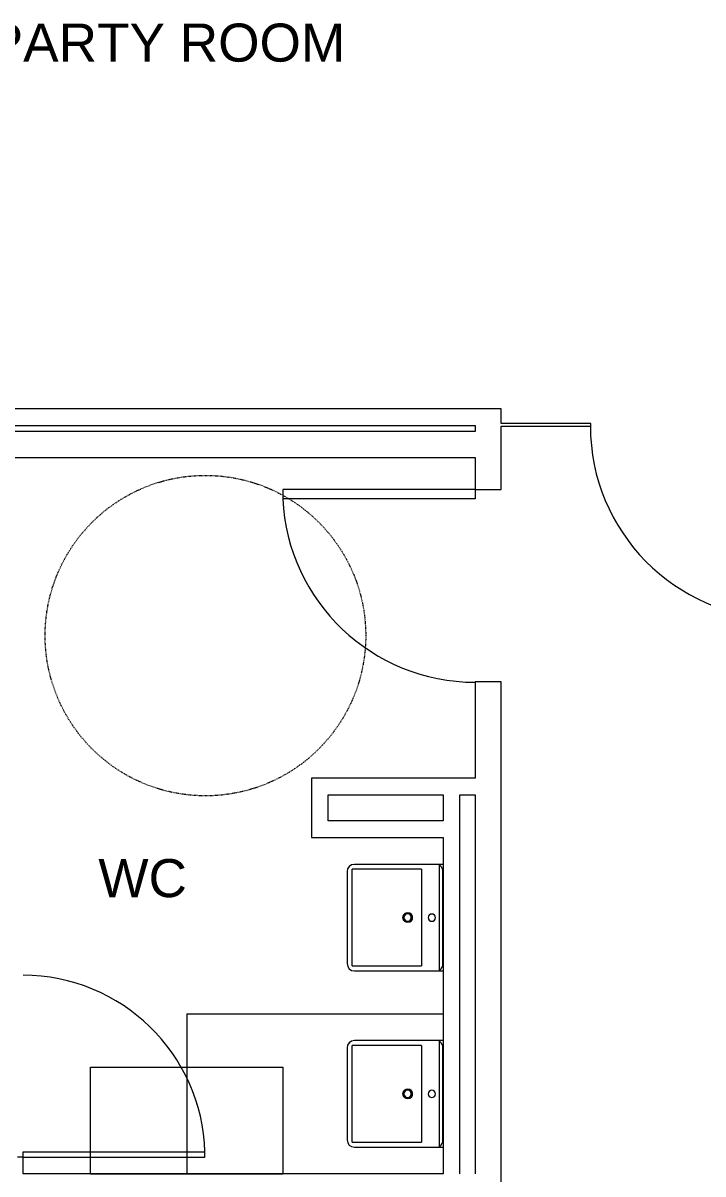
# Model space of a CAD drawing. Header units: inches. Extents: x -449 to 330, y -482 to 598.
# Drawn here: x -301.7 to -174.5, y 51.7 to 267.2 of the extents above; entities that cross this region are included whole.
import ezdxf

# ---------------------------------------------------------------- set-up
doc = ezdxf.new("R2010")
doc.units = ezdxf.units.IN
doc.header["$MEASUREMENT"] = 0
doc.linetypes.add('Overhead_2_', pattern=[0.15625, 0.09375, -0.0625])
for name, color, linetype, lineweight in [('A-DETL', 90, 'Continuous', 9), ('A-DOOR', 31, 'Continuous', 9), ('A-FLOR-OVHD', 1, 'Overhead_2_', 9), ('G-ANNO-TEXT', 231, 'Continuous', 9), ('I-WALL', 2, 'Continuous', 9), ('P-SANR-FIXT', 6, 'Continuous', 9)]:
    doc.layers.add(name, color=color, linetype=linetype, lineweight=lineweight)
doc.styles.add('Arial', font='arial.ttf', dxfattribs={"height": 7.125})

# ---------------------------------------------------------------- blocks, each defined once
blk = doc.blocks.new('Single-Glass - No Frame - 36_ x 84_-2633793-Test Fit - Second Floor Plan')
at = {"layer": 'A-DOOR'}
for p, q in [((17.5, -0.25), (17.5, -36.31)), ((18, -0.25), (17.5, -0.25)), ((18, -0.25), (18, -36.31)), ((18, -36.31), (17.5, -36.31))]:
    blk.add_line(p, q, dxfattribs=at)
blk.add_arc((18, -0.25), 36.07, 180, 269.2057, dxfattribs=at)
blk = doc.blocks.new('Single-Glass - No Frame - Toilet Partition 34_ x 60_-2661668-Test Fit - Second Floor Plan')
at = {"layer": 'A-DOOR'}
for p, q in [((16, 0.5), (16, 34.55)), ((17, 34.55), (16, 34.55)), ((17, 0.5), (17, 34.55)), ((17, 0.5), (16, 0.5))]:
    blk.add_line(p, q, dxfattribs=at)
blk.add_arc((17, 0.5), 34.07, 91.6821, 180, dxfattribs=at)
blk = doc.blocks.new('Sink-Wall_Mount-KOHLER-Soho-K-2084 - Not a Type - See Type Catalog-2603952-Test Fit - Second Floor Plan')
at = {"layer": 'P-SANR-FIXT'}
for p, q in [((-227.15, 75.75), (-240.17, 75.75)), ((-240.17, 57.64), (-240.17, 75.75)), ((-223.11, 76.67), (-239.72, 76.67)), ((-227.15, 75.75), (-227.15, 57.64)), ((-223.84, 76.66), (-223.84, 56.72)), ((-223.84, 76.51), (-223.8, 76.51)), ((-223.21, 75.62), (-223.21, 57.77)), ((-241.08, 75.3), (-241.08, 58.09)), ((-240.17, 57.64), (-227.15, 57.64)), ((-239.71, 56.72), (-223.11, 56.72)), ((-223.8, 56.88), (-223.84, 56.88))]:
    blk.add_line(p, q, dxfattribs=at)
for centre, radius, start, end in [((-239.72, 75.3), 1.37, 90, 180), ((-229.7, 66.71), 0.864, 360, 180), ((-229.7, 66.71), 0.783, 360, 180), ((-229.76, 66.71), 0.686, 360, 180), ((-225.24, 66.69), 0.682, 90, 270), ((-225.24, 66.69), 0.682, 270, 90), ((-229.7, 66.71), 0.864, 180, 360), ((-229.7, 66.71), 0.783, 180, 360), ((-229.76, 66.71), 0.686, 180, 360), ((-239.71, 58.09), 1.37, 180, 270)]:
    blk.add_arc(centre, radius, start, end, dxfattribs=at)
for centre, major_axis, ratio, start_param, end_param in [((-223.82, 76.36), (0.235, 0), 0.608291, 0.171115, 1.501819), ((-229.68, 66.7), (0.016, 0.872), 0.977182, 4.736298, 5.718923), ((-229.69, 66.71), (-0.062, 0.87), 0.981536, 3.642307, 4.624653), ((-223.81, 57.05), (-0.233, 0.037), 0.694458, 1.740874, 3.080629)]:
    blk.add_ellipse(centre, major_axis=major_axis, ratio=ratio, start_param=start_param, end_param=end_param, dxfattribs=at)
for points, knots in [([(-223.58, 76.39), (-223.57, 76.35), (-223.54, 76.28), (-223.5, 76.2), (-223.47, 76.15), (-223.45, 76.12), (-223.44, 76.09), (-223.42, 76.07), (-223.41, 76.03), (-223.39, 76), (-223.37, 75.98), (-223.36, 75.96), (-223.35, 75.94), (-223.33, 75.91), (-223.31, 75.88), (-223.29, 75.84), (-223.28, 75.82), (-223.27, 75.8), (-223.26, 75.77), (-223.25, 75.75), (-223.23, 75.69), (-223.21, 75.65), (-223.21, 75.62)], [0, 0, 0, 0, 0.2, 0.3, 0.35, 0.4, 0.425, 0.45, 0.5, 0.55, 0.575, 0.6, 0.625, 0.65, 0.7, 0.75, 0.775, 0.8, 0.825, 0.85, 0.9, 1, 1, 1, 1]), ([(-230.65, 66.71), (-230.65, 66.87), (-230.58, 67.12), (-230.36, 67.38), (-230.16, 67.52), (-229.92, 67.59), (-229.67, 67.6), (-229.43, 67.55), (-229.28, 67.47), (-229.21, 67.43)], [-1, -1, -1, -1, -0.75, -0.625, -0.5, -0.375, -0.25, -0.125, 0, 0, 0, 0]), ([(-229.22, 65.98), (-229.36, 65.89), (-229.59, 65.81), (-229.92, 65.82), (-230.15, 65.9), (-230.36, 66.03), (-230.58, 66.29), (-230.65, 66.53), (-230.65, 66.69)], [-1, -1, -1, -1, -0.75, -0.625, -0.5, -0.375, -0.25, 0, 0, 0, 0]), ([(-223.21, 57.77), (-223.21, 57.74), (-223.23, 57.69), (-223.25, 57.64), (-223.26, 57.61), (-223.27, 57.59), (-223.28, 57.57), (-223.29, 57.55), (-223.31, 57.51), (-223.33, 57.48), (-223.35, 57.45), (-223.36, 57.43), (-223.37, 57.41), (-223.39, 57.39), (-223.4, 57.36), (-223.43, 57.32), (-223.45, 57.28), (-223.47, 57.24), (-223.49, 57.21), (-223.51, 57.17), (-223.53, 57.12), (-223.56, 57.07), (-223.58, 57.02), (-223.58, 57)], [0, 0, 0, 0, 0.1, 0.15, 0.175, 0.2, 0.225, 0.25, 0.3, 0.35, 0.375, 0.4, 0.425, 0.45, 0.5, 0.55, 0.6, 0.65, 0.7, 0.75, 0.8, 0.9, 1, 1, 1, 1])]:
    blk.add_open_spline(points, degree=3, knots=knots, dxfattribs=at)
blk = doc.blocks.new('Single-Flush - 36_ x 84_-2649670-Test Fit - Second Floor Plan')
at = {"layer": 'A-DOOR'}
for p, q in [((16.25, 2.44), (16.25, 38.46)), ((18, 38.46), (16.25, 38.46)), ((18, 2.44), (18, 38.46)), ((18, 2.44), (16.25, 2.44))]:
    blk.add_line(p, q, dxfattribs=at)
blk.add_arc((18, 2.44), 36.07, 92.7812, 180, dxfattribs=at)

msp = doc.modelspace()

# ---------------------------------------------------------------- linework, layer by layer
at = {"layer": 'A-DETL'}
for p, q in [((-271.11, 81.71), (-223.11, 81.71)), ((-271.11, 81.71), (-271.11, 51.71)), ((-223.11, 81.71), (-223.11, 51.71)), ((-289.11, 51.71), (-289.11, 71.71)), ((-289.11, 71.71), (-253.11, 71.71)), ((-253.11, 71.71), (-253.11, 51.71)), ((-289.11, 51.71), (-253.11, 51.71)), ((-223.11, 51.71), (-271.11, 51.71))]:
    msp.add_line(p, q, dxfattribs=at)
at = {"layer": 'A-FLOR-OVHD'}
msp.add_circle((-267.6, 152.49), 30, dxfattribs=at)
at = {"layer": 'I-WALL'}
for p, q in [((-212.24, 194.96), (-371.74, 194.96)), ((-212.24, 192.21), (-212.24, 194.96)), ((-371.74, 191.83), (-217.11, 191.83)), ((-217.11, 191.83), (-217.11, 190.71)), ((-195.49, 192.21), (-212.24, 192.21)), ((-195.49, 191.71), (-195.49, 192.21)), ((-217.11, 190.71), (-371.74, 190.71)), ((-212.24, 191.71), (-195.49, 191.71)), ((-212.24, 179.83), (-212.24, 191.71)), ((-371.74, 185.83), (-217.11, 185.83)), ((-217.11, 185.83), (-217.11, 179.83)), ((-217.11, 179.83), (-212.24, 179.83)), ((-217.11, 143.83), (-217.11, 125.83)), ((-212.24, 143.83), (-217.11, 143.83)), ((-212.24, -24.04), (-212.24, 143.83)), ((-217.11, 125.83), (-247.74, 125.83)), ((-247.74, 125.83), (-247.74, 114.71)), ((-244.61, 122.71), (-223.11, 122.71)), ((-244.61, 117.83), (-244.61, 122.71)), ((-223.11, 122.71), (-223.11, 117.83)), ((-219.99, 51.71), (-219.99, 122.71)), ((-219.99, 122.71), (-217.11, 122.71)), ((-217.11, 122.71), (-217.11, 51.71)), ((-223.11, 117.83), (-244.61, 117.83)), ((-247.74, 114.71), (-223.11, 114.71)), ((-223.11, 114.71), (-223.11, 51.71)), ((-301.74, 54.83), (-302.74, 54.83)), ((-301.74, 51.71), (-301.74, 54.83)), ((-223.11, 51.71), (-301.74, 51.71))]:
    msp.add_line(p, q, dxfattribs=at)

# ---------------------------------------------------------------- block references
at = {"layer": 'A-DOOR'}
msp.add_blockref('Single-Glass - No Frame - 36_ x 84_-2633793-Test Fit - Second Floor Plan', (-177.49, 191.96), dxfattribs=at)
for name, p, rotation in [('Single-Flush - 36_ x 84_-2649670-Test Fit - Second Floor Plan', (-214.67, 161.83), 90), ('Single-Glass - No Frame - Toilet Partition 34_ x 60_-2661668-Test Fit - Second Floor Plan', (-302.24, 71.83), 270.000000000002)]:
    msp.add_blockref(name, p, dxfattribs=dict(at, rotation=rotation))
at = {"layer": 'P-SANR-FIXT'}
for p in [(0, 33), (0, 0)]:
    msp.add_blockref('Sink-Wall_Mount-KOHLER-Soho-K-2084 - Not a Type - See Type Catalog-2603952-Test Fit - Second Floor Plan', p, dxfattribs=at)

# ---------------------------------------------------------------- texts
at = {"layer": 'G-ANNO-TEXT', "char_height": 7.125, "attachment_point": 1, "style": 'Arial'}
for s, insert, width in [('PARTY ROOM', (-308.35, 267.06), 81.204), ('WC', (-287.64, 110.65), 20.907)]:
    msp.add_mtext(s, dxfattribs=dict(at, insert=insert, width=width))

doc.saveas('drawing.dxf')
